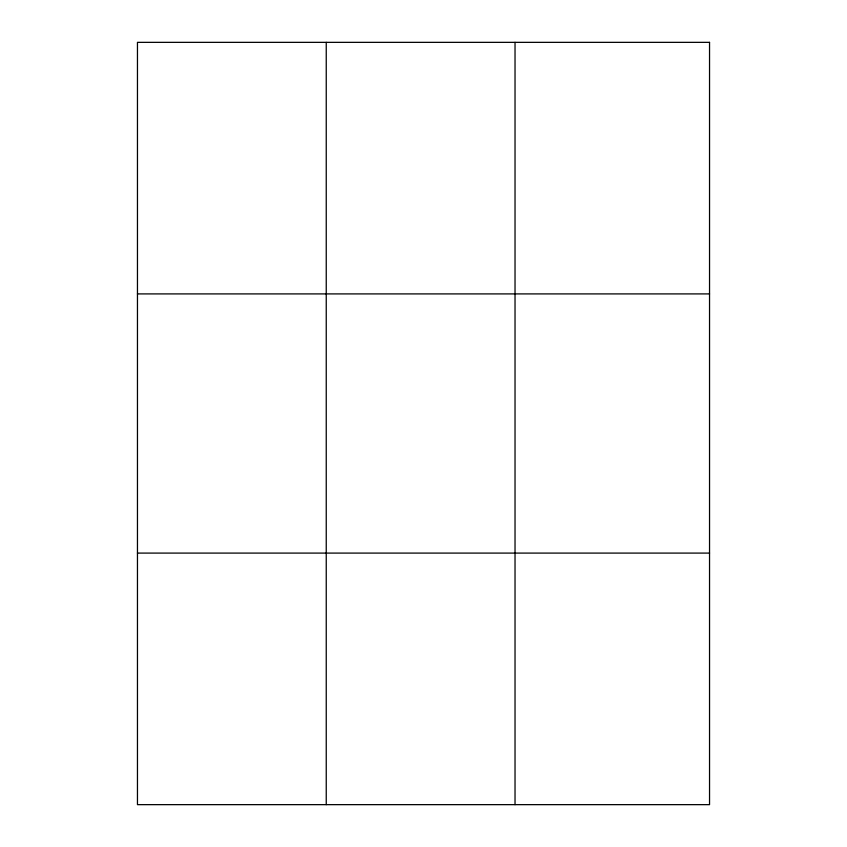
<?xml version="1.0" encoding="UTF-8"?>
<svg xmlns="http://www.w3.org/2000/svg" width="847" height="847" viewBox="0 0 847 847"><rect width="100%" height="100%" fill="white"/><g stroke="black" fill="none" stroke-linecap="round" stroke-linejoin="round"><path stroke-width="1.27" d="M326.243 42.35L326.243 804.65M515.029 42.35L515.029 804.65M137.458 293.909L709.542 293.909M137.458 553.091L709.542 553.091M709.542 42.35L709.542 804.65L137.458 804.65L137.458 42.35L709.542 42.35"/></g></svg>
